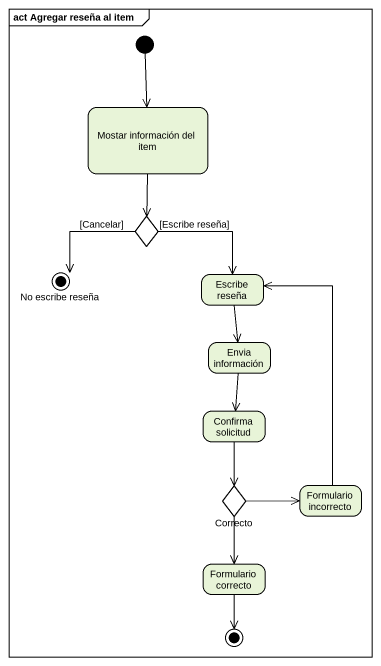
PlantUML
@startuml
mainframe act Agregar reseña al item
hide empty description
state "Mostar información del item" as Mostar_información_del_item
state choice1 <<choice>>
state "No escribe reseña" as No_escribe_reseña <<end>>
state "Escribe reseña" as Escribe_reseña
state "Envia información" as Envia_información
state "Confirma solicitud" as Confirma_solicitud
state Correcto <<choice>>
state "Formulario incorrecto" as Formulario_incorrecto
state "Formulario correcto" as Formulario_correcto
state final1 <<end>>
[*] --> Mostar_información_del_item
Mostar_información_del_item --> choice1
choice1 -left-> No_escribe_reseña : [Cancelar]
choice1 --> Escribe_reseña : [Escribe reseña]
Escribe_reseña --> Envia_información
Envia_información --> Confirma_solicitud
Confirma_solicitud --> Correcto
Correcto -right-> Formulario_incorrecto
Correcto --> Formulario_correcto
Formulario_incorrecto -up-> Escribe_reseña
Formulario_correcto --> final1
@enduml
